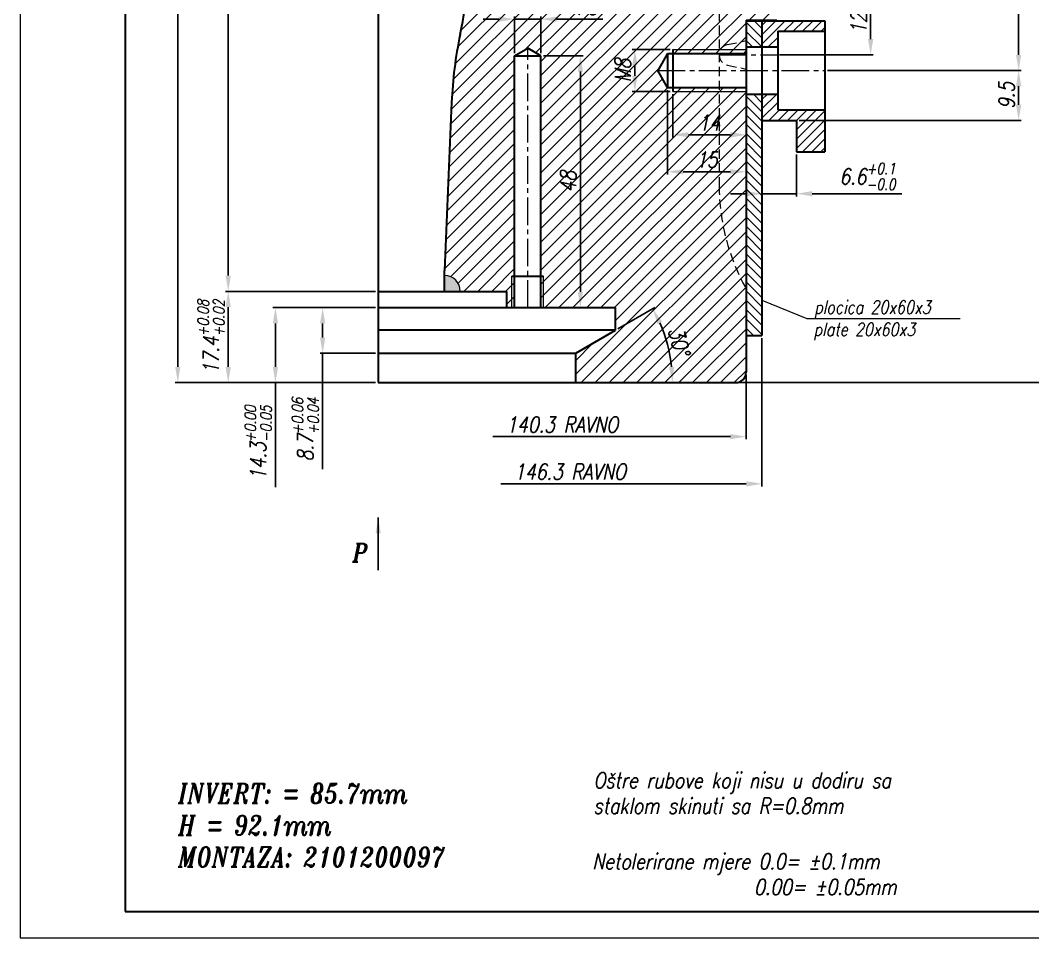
# Model space of a CAD drawing. Extents: x 459 to 1266, y 12 to 613.
# Drawn here: x 459.4 to 652.4, y 12.4 to 187.3 of the extents above; entities that cross this region are included whole.
import ezdxf

# ---------------------------------------------------------------- set-up
doc = ezdxf.new("R2010")
doc.units = 0
doc.header["$LTSCALE"] = 7
doc.header["$MEASUREMENT"] = 0
doc.linetypes.add('CENTER2', pattern=[1.125, 0.75, -0.125, 0.125, -0.125])
doc.linetypes.add('HIDDEN', pattern=[0.375, 0.25, -0.125])
doc.layers.get('0').update_dxf_attribs({"linetype": 'CONTINUOUS', "lineweight": 15})
for name, color, linetype, lineweight in [('1', 1, 'CENTER2', 15), ('2', 2, 'HIDDEN', 15), ('3', 3, 'CONTINUOUS', 30), ('8', 252, 'CONTINUOUS', 15), ('ENGLISH', 252, 'CONTINUOUS', 18)]:
    doc.layers.add(name, color=color, linetype=linetype, lineweight=lineweight)
doc.styles.add('ITALICT', font='ITALICT.shx', dxfattribs={"width": 0.8, "height": 3})
doc.dimstyles.get("Standard").update_dxf_attribs({"dimtxt": 3, "dimasz": 3, "dimexe": 0.5, "dimexo": 0.5, "dimgap": 0.8, "dimtad": 1, "dimdsep": 46, "dimtxsty": 'ITALICT', "dimcen": 0.09, "dimazin": 2, "dimtfac": 1, "dimtmove": 0, "dimatfit": 3, "dimfxl": 1, "dimtolj": 1, "dimtzin": 0, "dimarcsym": 0})

# ---------------------------------------------------------------- blocks, each defined once
blk = doc.blocks.new('*D71')
at = {"color": 0, "lineweight": -2, "transparency": 16777216}
for p, q in [((583.78, 173.22), (583.78, 164.98)), ((586.78, 165.48), (594.78, 165.48)), ((597.78, 164.98), (597.78, 164.98))]:
    blk.add_line(p, q, dxfattribs=at)
at = {"color": 0, "transparency": 16777216}
for points in [[(586.78, 165.98), (586.78, 164.98), (583.78, 165.48)], [(594.78, 164.98), (594.78, 165.98), (597.78, 165.48)]]:
    blk.add_solid(points, dxfattribs=at)
at = {"color": 0, "transparency": 16777216, "insert": (590.78, 167.78), "char_height": 3, "attachment_point": 5, "style": 'ITALICT'}
blk.add_mtext('\\A1;14', dxfattribs=at)
blk = doc.blocks.new('*D72')
at = {"color": 0, "lineweight": -2, "transparency": 16777216}
for p, q in [((582.78, 173.97), (582.78, 157.93)), ((585.78, 158.43), (594.78, 158.43)), ((597.78, 157.93), (597.78, 157.93))]:
    blk.add_line(p, q, dxfattribs=at)
at = {"color": 0, "transparency": 16777216}
for points in [[(585.78, 158.93), (585.78, 157.93), (582.78, 158.43)], [(594.78, 157.93), (594.78, 158.93), (597.78, 158.43)]]:
    blk.add_solid(points, dxfattribs=at)
at = {"color": 0, "transparency": 16777216, "insert": (590.28, 160.73), "char_height": 3, "attachment_point": 5, "style": 'ITALICT'}
blk.add_mtext('\\A1;15', dxfattribs=at)
blk = doc.blocks.new('*D23')
at = {"color": 0, "lineweight": -2, "transparency": 16777216}
for p, q in [((606.08, 313.42), (650.21, 313.42)), ((649.71, 310.42), (649.71, 180.72)), ((613.28, 177.72), (650.21, 177.72))]:
    blk.add_line(p, q, dxfattribs=at)
at = {"color": 0, "transparency": 16777216}
for points in [[(649.21, 310.42), (650.21, 310.42), (649.71, 313.42)], [(649.21, 180.72), (650.21, 180.72), (649.71, 177.72)]]:
    blk.add_solid(points, dxfattribs=at)
at = {"color": 0, "transparency": 16777216, "insert": (647.41, 245.57), "char_height": 3, "attachment_point": 5, "rotation": 90, "style": 'ITALICT'}
blk.add_mtext('\\A1;135.7{}{\\H0.71x;\\C3;%%p0.1}', dxfattribs=at)
blk = doc.blocks.new('*D28')
at = {"color": 0, "lineweight": -2, "transparency": 16777216}
for p, q in [((604.13, 192.72), (622, 192.72)), ((621.5, 189.72), (621.5, 183.72)), ((604.13, 180.72), (622, 180.72))]:
    blk.add_line(p, q, dxfattribs=at)
at = {"color": 0, "transparency": 16777216}
for points in [[(621, 189.72), (622, 189.72), (621.5, 192.72)], [(621, 183.72), (622, 183.72), (621.5, 180.72)]]:
    blk.add_solid(points, dxfattribs=at)
at = {"color": 0, "transparency": 16777216, "insert": (619.2, 186.72), "char_height": 3, "attachment_point": 5, "rotation": 90, "style": 'ITALICT'}
blk.add_mtext('\\A1;12', dxfattribs=at)
blk = doc.blocks.new('*D29')
at = {"color": 0, "lineweight": -2, "transparency": 16777216}
for p, q in [((527.13, 315.82), (498.55, 315.82)), ((499.05, 312.82), (499.05, 138.62)), ((527.13, 135.62), (498.55, 135.62))]:
    blk.add_line(p, q, dxfattribs=at)
at = {"color": 0, "transparency": 16777216}
for points in [[(499.55, 312.82), (498.55, 312.82), (499.05, 315.82)], [(498.55, 138.62), (499.55, 138.62), (499.05, 135.62)]]:
    blk.add_solid(points, dxfattribs=at)
at = {"color": 0, "transparency": 16777216, "insert": (496.75, 226.47), "char_height": 3, "attachment_point": 5, "rotation": 90, "style": 'ITALICT'}
blk.add_mtext('\\A1;180.2{}{\\H0.71x;\\C3;%%p0.05}', dxfattribs=at)
blk = doc.blocks.new('*D30')
at = {"color": 0, "lineweight": -2, "transparency": 16777216}
for p, q in [((527.13, 135.62), (498.55, 135.62)), ((499.05, 132.62), (499.05, 121.22)), ((527.13, 118.22), (498.55, 118.22))]:
    blk.add_line(p, q, dxfattribs=at)
at = {"color": 0, "transparency": 16777216}
for points in [[(498.55, 132.62), (499.55, 132.62), (499.05, 135.62)], [(498.55, 121.22), (499.55, 121.22), (499.05, 118.22)]]:
    blk.add_solid(points, dxfattribs=at)
at = {"color": 0, "transparency": 16777216, "insert": (495.76, 126.92), "char_height": 3, "attachment_point": 5, "rotation": 90, "style": 'ITALICT'}
blk.add_mtext('\\A1;17.4{}{\\H0.71x;\\C3;\\S+0.08^ +0.02;}', dxfattribs=at)
blk = doc.blocks.new('*D76')
at = {"color": 0, "lineweight": -2, "transparency": 16777216}
for p, q in [((583.28, 181.72), (576.06, 181.72)), ((576.56, 178.72), (576.56, 176.72)), ((583.28, 173.72), (576.06, 173.72))]:
    blk.add_line(p, q, dxfattribs=at)
at = {"color": 0, "transparency": 16777216}
for points in [[(577.06, 178.72), (576.06, 178.72), (576.56, 181.72)], [(576.06, 176.72), (577.06, 176.72), (576.56, 173.72)]]:
    blk.add_solid(points, dxfattribs=at)
at = {"color": 0, "transparency": 16777216, "insert": (574.26, 177.72), "char_height": 3, "attachment_point": 5, "rotation": 90, "style": 'ITALICT'}
blk.add_mtext('\\A1;M8', dxfattribs=at)
blk = doc.blocks.new('*D32')
at = {"color": 0, "lineweight": -2, "transparency": 16777216}
for p, q in [((527.13, 132.52), (507.55, 132.52)), ((508.05, 129.52), (508.05, 121.22)), ((527.13, 118.22), (507.55, 118.22)), ((508.05, 118.22), (508.05, 98.26))]:
    blk.add_line(p, q, dxfattribs=at)
at = {"color": 0, "transparency": 16777216}
for points in [[(507.55, 129.52), (508.55, 129.52), (508.05, 132.52)], [(507.55, 121.22), (508.55, 121.22), (508.05, 118.22)]]:
    blk.add_solid(points, dxfattribs=at)
at = {"color": 0, "transparency": 16777216, "insert": (504.76, 106.74), "char_height": 3, "attachment_point": 5, "rotation": 90, "style": 'ITALICT'}
blk.add_mtext('\\A1;14.3{}{\\H0.71x;\\C3;\\S+0.00^ -0.05;}', dxfattribs=at)
blk = doc.blocks.new('*D33')
at = {"color": 0, "lineweight": -2, "transparency": 16777216}
for p, q in [((527.13, 132.52), (516.55, 132.52)), ((517.05, 129.52), (517.05, 126.82)), ((527.13, 123.82), (516.55, 123.82)), ((517.05, 123.82), (517.05, 101.7))]:
    blk.add_line(p, q, dxfattribs=at)
at = {"color": 0, "transparency": 16777216}
for points in [[(516.55, 129.52), (517.55, 129.52), (517.05, 132.52)], [(516.55, 126.82), (517.55, 126.82), (517.05, 123.82)]]:
    blk.add_solid(points, dxfattribs=at)
at = {"color": 0, "transparency": 16777216, "insert": (513.76, 109.27), "char_height": 3, "attachment_point": 5, "rotation": 90, "style": 'ITALICT'}
blk.add_mtext('\\A1;8.7{}{\\H0.71x;\\C3;\\S+0.06^ +0.04;}', dxfattribs=at)
blk = doc.blocks.new('*D38')
at = {"color": 0, "lineweight": -2, "transparency": 16777216}
for p, q in [((527.13, 325.82), (488.94, 325.82)), ((489.44, 322.82), (489.44, 121.22)), ((527.13, 118.22), (488.94, 118.22))]:
    blk.add_line(p, q, dxfattribs=at)
at = {"color": 0, "transparency": 16777216}
for points in [[(489.94, 322.82), (488.94, 322.82), (489.44, 325.82)], [(488.94, 121.22), (489.94, 121.22), (489.44, 118.22)]]:
    blk.add_solid(points, dxfattribs=at)
at = {"color": 0, "transparency": 16777216, "insert": (487.14, 222.52), "char_height": 3, "attachment_point": 5, "rotation": 90, "style": 'ITALICT'}
blk.add_mtext('\\A1;207.6', dxfattribs=at)
blk = doc.blocks.new('*D44')
at = {"color": 0, "lineweight": -2, "transparency": 16777216}
for p, q in [((607.38, 161.72), (607.38, 153.74)), ((597.78, 154.24), (594.78, 154.24)), ((600.78, 154.24), (607.38, 154.24)), ((610.38, 154.24), (627.47, 154.24))]:
    blk.add_line(p, q, dxfattribs=at)
at = {"color": 0, "transparency": 16777216}
for points in [[(597.78, 154.74), (597.78, 153.74), (600.78, 154.24)], [(610.38, 154.74), (610.38, 153.74), (607.38, 154.24)]]:
    blk.add_solid(points, dxfattribs=at)
at = {"color": 0, "transparency": 16777216, "insert": (620.9, 157.53), "char_height": 3, "attachment_point": 5, "style": 'ITALICT'}
blk.add_mtext('\\A1;6.6{}{\\H0.71x;\\C3;\\S+0.1^ -0.0;}', dxfattribs=at)
blk = doc.blocks.new('*D45')
at = {"color": 0, "lineweight": -2, "transparency": 16777216}
for p, q in [((613.28, 177.72), (650.21, 177.72)), ((649.71, 171.22), (649.71, 174.72)), ((607.88, 168.22), (650.21, 168.22))]:
    blk.add_line(p, q, dxfattribs=at)
at = {"color": 0, "transparency": 16777216}
for points in [[(649.21, 174.72), (650.21, 174.72), (649.71, 177.72)], [(649.21, 171.22), (650.21, 171.22), (649.71, 168.22)]]:
    blk.add_solid(points, dxfattribs=at)
at = {"color": 0, "transparency": 16777216, "insert": (647.41, 172.97), "char_height": 3, "attachment_point": 5, "rotation": 90, "style": 'ITALICT'}
blk.add_mtext('\\A1;9.5', dxfattribs=at)
blk = doc.blocks.new('*D46')
at = {"color": 0, "lineweight": -2, "transparency": 16777216}
for p, q in [((597.78, 119.72), (597.78, 107.42)), ((594.78, 107.92), (549.51, 107.92))]:
    blk.add_line(p, q, dxfattribs=at)
at = {"color": 0, "transparency": 16777216}
blk.add_solid([(594.78, 108.42), (594.78, 107.42), (597.78, 107.92)], dxfattribs=at)
at = {"color": 0, "transparency": 16777216, "insert": (562.71, 110.22), "char_height": 3, "attachment_point": 5, "style": 'ITALICT'}
blk.add_mtext('\\A1;140.3 RAVNO', dxfattribs=at)
blk = doc.blocks.new('*D49')
at = {"color": 0, "lineweight": -2, "transparency": 16777216}
for p, q in [((600.78, 126.72), (600.78, 98.42)), ((597.78, 98.92), (551.01, 98.92))]:
    blk.add_line(p, q, dxfattribs=at)
at = {"color": 0, "transparency": 16777216}
blk.add_solid([(597.78, 99.42), (597.78, 98.42), (600.78, 98.92)], dxfattribs=at)
at = {"color": 0, "transparency": 16777216, "insert": (564.21, 101.22), "char_height": 3, "attachment_point": 5, "style": 'ITALICT'}
blk.add_mtext('\\A1;146.3 RAVNO', dxfattribs=at)
blk = doc.blocks.new('*D52')
at = {"color": 0, "lineweight": -2, "transparency": 16777216}
for p, q in [((606.08, 313.42), (658.21, 313.42)), ((657.71, 310.42), (657.71, 121.22)), ((596.28, 118.22), (658.21, 118.22))]:
    blk.add_line(p, q, dxfattribs=at)
at = {"color": 0, "transparency": 16777216}
for points in [[(658.21, 310.42), (657.21, 310.42), (657.71, 313.42)], [(657.21, 121.22), (658.21, 121.22), (657.71, 118.22)]]:
    blk.add_solid(points, dxfattribs=at)
at = {"color": 0, "transparency": 16777216, "insert": (655.41, 215.82), "char_height": 3, "attachment_point": 5, "rotation": 90, "style": 'ITALICT'}
blk.add_mtext('\\A1;195.2{}{\\A0;{\\H1.5x;}{\\A2;\\H0.71x;\\C3;%%p0.05}}', dxfattribs=at)
blk = doc.blocks.new('*D78')
at = {"color": 0, "lineweight": -2, "transparency": 16777216}
for p, q in [((559.13, 180.52), (566.68, 180.52)), ((566.18, 177.52), (566.18, 135.52)), ((566.68, 132.52), (566.68, 132.52))]:
    blk.add_line(p, q, dxfattribs=at)
at = {"color": 0, "transparency": 16777216}
for points in [[(566.68, 177.52), (565.68, 177.52), (566.18, 180.52)], [(565.68, 135.52), (566.68, 135.52), (566.18, 132.52)]]:
    blk.add_solid(points, dxfattribs=at)
at = {"color": 0, "transparency": 16777216, "insert": (563.88, 156.52), "char_height": 3, "attachment_point": 5, "rotation": 90, "style": 'ITALICT'}
blk.add_mtext('\\A1;48', dxfattribs=at)
blk = doc.blocks.new('*D79')
at = {"color": 0, "lineweight": -2, "transparency": 16777216}
for p, q in [((550.63, 187.53), (547.63, 187.53)), ((553.63, 181.02), (553.63, 188.03)), ((553.63, 187.53), (558.63, 187.53)), ((558.63, 181.02), (558.63, 188.03)), ((561.63, 187.53), (570.46, 187.53))]:
    blk.add_line(p, q, dxfattribs=at)
at = {"color": 0, "transparency": 16777216}
for points in [[(550.63, 187.03), (550.63, 188.03), (553.63, 187.53)], [(561.63, 188.03), (561.63, 187.03), (558.63, 187.53)]]:
    blk.add_solid(points, dxfattribs=at)
at = {"color": 0, "transparency": 16777216, "insert": (567.55, 189.83), "char_height": 3, "attachment_point": 5, "style": 'ITALICT'}
blk.add_mtext('\\A1;%%c5', dxfattribs=at)
blk = doc.blocks.new('*D80')
at = {"color": 0, "lineweight": -2, "transparency": 16777216}
blk.add_line((573.32, 128.46), (580.39, 132.54), dxfattribs=at)
blk.add_arc((555.58, 118.22), 28.14, 6.1107, 23.8893, dxfattribs=at)
at = {"color": 0, "transparency": 16777216}
for points in [[(581.76, 129.84), (580.87, 129.39), (579.96, 132.29)], [(583.07, 121.19), (584.07, 121.24), (583.73, 118.22)]]:
    blk.add_solid(points, dxfattribs=at)
at = {"color": 0, "transparency": 16777216, "insert": (584.99, 126.1), "char_height": 3, "attachment_point": 5, "rotation": 285, "style": 'ITALICT'}
blk.add_mtext('\\A1;30%%d', dxfattribs=at)

msp = doc.modelspace()

# ---------------------------------------------------------------- hatches: boundary and pattern name
h = msp.add_hatch(color=256)
h.dxf.hatch_style = 1
h.paths.add_polyline_path([(540.284, 138.621), (540.284, 135.621), (543.284, 135.621, 0.41421356)])
at = {"layer": '8'}
h = msp.add_hatch(dxfattribs=at)
h.set_pattern_fill('ANSI31', color=256, scale=15)
h.paths.add_polyline_path([(582.634, 303.821), (577.634, 300.9343), (572.634, 303.821), (572.634, 305.821), (571.634, 305.821), (571.634, 325.821), (571.0075, 325.821, -0.41421356), (568.0075, 322.821), (564.2755, 322.821), (560.234, 315.821), (560.234, 313.821), (555.234, 313.821), (555.234, 315.821), (552.134, 315.821), (551.434, 315.821, -0.34477684), (549.1551, 312.909, -0.04695944), (549.634, 307.821, -0.03709176), (549.0852, 300.4332, 0.03709176), (547.034, 272.821, -0.02423515), (546.3301, 258.3055, 0.02267959), (545.634, 244.821), (545.384, 204.621, -0.0499672), (543.2531, 184.6066, 0.04096265), (541.634, 171.621), (540.284, 139.621), (540.284, 138.621, -0.41421356), (543.284, 135.621), (552.134, 135.621), (552.134, 132.521), (553.134, 132.521), (553.134, 138.521), (553.634, 138.521), (553.634, 180.521), (556.134, 181.9644), (558.634, 180.521), (558.634, 138.521), (559.134, 138.521), (559.134, 132.521), (572.884, 132.521), (572.884, 128.2089), (565.284, 123.821), (565.284, 118.221), (595.784, 118.221, 0.41421356), (597.784, 120.221), (597.784, 127.221), (597.784, 136.1374, -0.1289713), (592.634, 155.771), (592.634, 173.721), (583.784, 173.721), (583.784, 174.471), (582.784, 174.471), (580.9077, 177.721), (582.784, 180.971), (583.784, 180.971), (583.784, 181.721), (592.634, 181.721), (592.634, 192.721), (592.634, 204.721), (592.634, 216.721), (592.634, 228.721), (592.634, 240.721), (592.634, 267.671), (592.584, 308.721), (592.584, 313.421), (592.584, 325.821), (583.634, 325.821), (583.634, 305.821), (582.634, 305.821)])
h.paths.add_polyline_path([(571.634, 325.821), (571.634, 305.821), (572.634, 305.821), (572.634, 325.821)])
h.paths.add_polyline_path([(582.634, 325.821), (582.634, 305.821), (583.634, 305.821), (583.634, 325.821)])
h.paths.add_polyline_path([(594.2182, 242.6773), (603.634, 244.6787), (603.634, 256.671), (592.634, 267.671), (592.634, 240.721, -0.35411857)])
h.paths.add_polyline_path([(592.634, 228.721, -0.35411857), (594.2182, 230.6773), (603.634, 232.6787), (603.634, 236.7633), (594.2182, 238.7647, -0.35411857), (592.634, 240.721)])
h.paths.add_polyline_path([(592.634, 216.721, -0.35411857), (594.2182, 218.6773), (603.634, 220.6787), (603.634, 224.7633), (594.2182, 226.7647, -0.35411857), (592.634, 228.721)])
h.paths.add_polyline_path([(594.2182, 206.6773), (603.634, 208.6787), (603.634, 212.7633), (594.2182, 214.7647, -0.35411857), (592.634, 216.721), (592.634, 204.721, -0.35411857)])
h.paths.add_polyline_path([(594.2182, 194.6773), (603.634, 196.6787), (603.634, 200.7633), (594.2182, 202.7647, -0.35411857), (592.634, 204.721), (592.634, 192.721, -0.35411857)])
h.paths.add_polyline_path([(597.784, 187.321), (603.634, 187.321), (603.634, 188.7633), (594.2182, 190.7647, -0.35411857), (592.634, 192.721), (592.634, 181.721), (592.902, 181.721, -0.21255656), (594.2182, 182.6773), (597.784, 183.4353), (597.784, 187.221)])
h.paths.add_polyline_path([(592.634, 180.971), (592.634, 181.721), (583.784, 181.721), (583.784, 180.971)])
h.paths.add_polyline_path([(597.784, 181.721), (597.784, 182.221), (597.784, 183.4353), (594.2182, 182.6773, 0.21255656), (592.902, 181.721)])
h.paths.add_polyline_path([(597.784, 180.971), (597.784, 181.721), (592.902, 181.721, 0.09989808), (592.6497, 180.971)])
h.paths.add_polyline_path([(592.902, 181.721), (592.634, 181.721), (592.634, 180.971), (592.6497, 180.971, -0.09989808)])
h.paths.add_polyline_path([(592.634, 174.471), (583.784, 174.471), (583.784, 173.721), (592.634, 173.721)])
h.paths.add_polyline_path([(592.634, 173.721), (597.784, 173.721), (597.784, 174.471), (592.634, 174.471)])
h.paths.add_polyline_path([(597.784, 173.721), (592.634, 173.721), (592.634, 155.771, 0.1289713), (597.784, 136.1374), (597.784, 173.221)])
h.paths.add_polyline_path([(558.634, 138.521), (558.634, 132.521), (559.134, 132.521), (559.134, 138.521)])
h.paths.add_polyline_path([(553.134, 138.521), (553.134, 132.521), (553.634, 132.521), (553.634, 138.521)])
h.paths.add_polyline_path([(592.634, 192.721, 0.35411857), (594.2182, 190.7647), (603.634, 188.7633), (603.634, 192.721)])
h.paths.add_polyline_path([(603.634, 192.721), (603.634, 196.6787), (594.2182, 194.6773, 0.35411857), (592.634, 192.721)])
h.paths.add_polyline_path([(546.4983, 228.0157), (556.9126, 228.0157), (556.9126, 222.0157), (546.4983, 222.0157)], flags=24)
h.paths.add_polyline_path([(571.2571, 174.3425), (571.2571, 181.0996), (577.2571, 181.0996), (577.2571, 174.3425)], flags=24)
h.paths.add_polyline_path([(580.008, 212.2386), (585.0189, 216.0572), (588.6556, 211.285), (583.6448, 207.4664)], flags=24)
h.paths.add_polyline_path([(580.2012, 271.9139), (580.2012, 277.5282), (586.2012, 277.5282), (586.2012, 271.9139)], flags=24)
h.paths.add_polyline_path([(587.6483, 163.7281), (592.9198, 163.7281), (592.9198, 157.7281), (587.6483, 157.7281)], flags=24)
h.paths.add_polyline_path([(588.2055, 170.7805), (593.3626, 170.7805), (593.3626, 164.7805), (588.2055, 164.7805)], flags=24)
h.paths.add_polyline_path([(560.8777, 153.6567), (560.8777, 159.3853), (566.8777, 159.3853), (566.8777, 153.6567)], flags=24)
h.paths.add_polyline_path([(564.684, 192.8321), (570.4126, 192.8321), (570.4126, 186.8321), (564.684, 186.8321)], flags=24)
h.paths.add_polyline_path([(586.9537, 130.3608), (588.8209, 123.3923), (583.0253, 121.8394), (581.1581, 128.8078)], flags=24)
h.paths.add_polyline_path([(595.7269, 202.4626), (600.5412, 202.4626), (600.5412, 196.4626), (595.7269, 196.4626)], flags=24)
h = msp.add_hatch(dxfattribs=at)
h.set_pattern_fill('ANSI31', color=256, scale=10, angle=90, style=0)
h.set_pattern_definition([(135, (400.5288, -36.5076), (-0.8838835, -0.8838835), [])])
h.paths.add_polyline_path([(600.784, 140.721), (597.784, 140.721), (597.784, 127.221), (600.784, 127.221)])
h.paths.add_polyline_path([(600.784, 152.721), (597.784, 152.721), (597.784, 140.721), (600.784, 140.721)])
h.paths.add_polyline_path([(600.784, 173.221), (597.784, 173.221), (597.784, 152.721), (600.784, 152.721)])
h.paths.add_polyline_path([(600.784, 187.221), (597.784, 187.221), (597.784, 182.221), (600.784, 182.221)])
h = msp.add_hatch(dxfattribs=at)
h.set_pattern_fill('ANSI31', color=256, scale=10, style=0)
h.set_pattern_definition([(45, (400.5288, -35.1437), (-0.8838835, 0.8838835), [])])
h.paths.add_polyline_path([(603.784, 185.221), (612.784, 185.221), (612.784, 187.221), (600.784, 187.221), (600.784, 182.221), (603.784, 182.221)])
h.paths.add_polyline_path([(603.784, 170.221), (603.784, 173.221), (600.784, 173.221), (600.784, 168.221), (607.384, 168.221), (607.384, 162.221), (612.784, 162.221), (612.784, 170.221)])

# ---------------------------------------------------------------- linework, layer by layer
for p, q in [((459.4079, 612.9628), (459.4079, 12.3608)), ((583.784, 181.721), (597.784, 181.721)), ((583.784, 173.721), (597.784, 173.721)), ((553.134, 132.521), (553.134, 138.521)), ((559.134, 132.521), (559.134, 138.521)), ((600.784, 133.9188), (609.3226, 130.4677)), ((609.3226, 130.4677), (638.5549, 130.4677)), ((459.4079, 12.3608), (879.4079, 12.3608))]:
    msp.add_line(p, q)
msp.add_arc((540.284, 135.621), 3, 0, 90)
at = {"layer": '1'}
for p, q in [((556.134, 132.521), (556.134, 181.9644)), ((592.634, 180.721), (603.634, 180.721)), ((580.9077, 177.721), (612.784, 177.721))]:
    msp.add_line(p, q, dxfattribs=at)
at = {"layer": '2'}
for p, q in [((592.634, 267.671), (592.634, 155.771)), ((594.2182, 182.6773), (597.784, 183.4353)), ((594.2182, 178.7647), (597.784, 178.0068))]:
    msp.add_line(p, q, dxfattribs=at)
for centre, radius, start, end in [((594.634, 180.721), 2, 102, 258), ((632.634, 155.771), 40, 180, 209.395776)]:
    msp.add_arc(centre, radius, start, end, dxfattribs=at)
at = {"layer": '3'}
for p, q in [((479.4079, 607.9628), (479.4079, 17.3608)), ((527.634, 325.821), (527.634, 118.221)), ((597.784, 187.321), (603.634, 187.321)), ((597.784, 187.321), (597.784, 120.221)), ((597.784, 187.221), (612.784, 187.221)), ((600.784, 187.221), (600.784, 127.221)), ((612.784, 187.221), (612.784, 162.221)), ((603.784, 185.221), (612.784, 185.221)), ((603.784, 185.221), (603.784, 170.221)), ((553.634, 180.521), (556.134, 181.9644)), ((558.634, 180.521), (556.134, 181.9644)), ((583.784, 181.721), (583.784, 173.721)), ((597.784, 182.221), (603.784, 182.221)), ((553.634, 132.521), (553.634, 180.521)), ((553.634, 180.521), (558.634, 180.521)), ((558.634, 132.521), (558.634, 180.521)), ((582.784, 180.971), (580.9077, 177.721)), ((582.784, 180.971), (582.784, 174.471)), ((582.784, 180.971), (597.784, 180.971)), ((582.784, 174.471), (580.9077, 177.721)), ((582.784, 174.471), (597.784, 174.471)), ((597.784, 173.221), (603.784, 173.221)), ((541.634, 171.621), (540.284, 139.621)), ((603.784, 170.221), (612.784, 170.221)), ((600.784, 168.221), (607.384, 168.221)), ((607.384, 168.221), (607.384, 162.221)), ((607.384, 162.221), (612.784, 162.221)), ((540.284, 135.621), (540.284, 139.621)), ((553.134, 138.521), (559.134, 138.521)), ((527.634, 135.621), (552.134, 135.621)), ((552.134, 132.521), (552.134, 135.621)), ((527.634, 132.521), (572.884, 132.521)), ((572.884, 128.2089), (572.884, 132.521)), ((572.884, 128.2089), (527.634, 128.2089)), ((565.284, 123.821), (572.884, 128.2089)), ((597.784, 127.221), (600.784, 127.221)), ((527.634, 123.821), (565.284, 123.821)), ((565.284, 118.221), (565.284, 123.821)), ((527.634, 118.221), (595.784, 118.221)), ((479.4079, 17.3608), (874.4079, 17.3608))]:
    msp.add_line(p, q, dxfattribs=at)
for centre, radius, start, end in [((444.4306, 205.2489), 100.9554, 348.201565, 359.643688), ((621.5629, 168.249), 80, 168.201565, 177.584267), ((595.784, 120.221), 2, 270, 0)]:
    msp.add_arc(centre, radius, start, end, dxfattribs=at)

# ---------------------------------------------------------------- texts
at = {"style": 'ITALICT', "width": 0.8}
for s, height, p in [('plocica 20x60x3', 2.5, (610.7459, 131.3535)), ('P', 3.5, (522.764, 84.0452)), ('Oštre rubove koji nisu u dodiru sa', 3, (568.683, 40.8779)), ('INVERT: = 85.7mm', 3.75, (489.4815, 38.0188)), ('staklom skinuti sa R=0.8mm', 3, (568.683, 36.0208)), ('H = 92.1mm', 3.75, (489.4815, 31.9474)), ('MONTAZA: 2101200097', 3.75, (489.4815, 25.8759)), ('Netolerirane mjere 0.0= %%P0.1mm', 3, (568.4822, 25.418)), ('                0.00= %%P0.05mm', 3, (570.677, 20.5609))]:
    msp.add_text(s, height=height, dxfattribs=at).set_placement(p)
at = {"layer": 'ENGLISH', "style": 'ITALICT', "width": 0.8}
msp.add_text('plate 20x60x3', height=2.5, dxfattribs=at).set_placement((610.6323, 127.133))

# ---------------------------------------------------------------- dimensions: what is measured, and where the dimension line sits
dim = msp.add_linear_dim(base=(489.4387, 118.221), p1=(527.634, 325.821), p2=(527.634, 118.221), angle=90, dimstyle='Standard')
dim.commit()
dim.dimension.update_dxf_attribs({"geometry": '*D38', "text_midpoint": (489.4387, 222.521), "dimtype": 160})
for base, p1, p2, text, override, picture, middle in [((499.0466, 135.621), (527.634, 315.821), (527.634, 135.621), '<>{}{\\H0.71x;\\C3;%%p0.05}', {"dimtp": 0.05, "dimtm": 0.05, "dimtdec": 2, "dimtzin": 0}, '*D29', (499.0466, 226.471)), ((657.7137, 118.221), (605.584, 313.421), (595.784, 118.221), '<>{}{\\A0;{\\H1.5x;}{\\A2;\\H0.71x;\\C3;%%p0.05}}', {"dimtp": 0.05, "dimtm": 0.05}, '*D52', (657.7137, 215.821)), ((649.7137, 177.721), (605.584, 313.421), (612.784, 177.721), '<>{}{\\H0.71x;\\C3;%%p0.1}', {"dimtol": 0, "dimlim": 0, "dimtp": 0, "dimtm": 0, "dimtfac": 1, "dimtdec": 2, "dimtmove": 0, "dimtolj": 1, "dimtzin": 0}, '*D23', (649.7137, 245.571)), ((508.0466, 132.521), (527.634, 118.221), (527.634, 132.521), '<>{}{\\H0.71x;\\C3;\\S+0.00^ -0.05;}', {"dimtp": 0, "dimtm": 0.05, "dimtdec": 2, "dimtmove": 0, "dimtzin": 0}, '*D32', (508.0466, 106.7382)), ((517.0466, 132.521), (527.634, 123.821), (527.634, 132.521), '<>{}{\\H0.71x;\\C3;\\S+0.06^ +0.04;}', {"dimtp": 0.06, "dimtm": -0.04, "dimtdec": 2, "dimtmove": 0, "dimtzin": 0}, '*D33', (517.0466, 109.2665))]:
    dim = msp.add_linear_dim(base=base, p1=p1, p2=p2, angle=90, text=text, dimstyle='Standard', override=override)
    dim.commit()
    dim.dimension.update_dxf_attribs({"geometry": picture, "text_midpoint": middle, "dimtype": 160})
for base, p1, p2, angle, override, picture, middle in [((558.634, 187.5321), (553.634, 180.521), (558.634, 180.521), 180, {"dimpost": '%%c<>'}, '*D79', (567.5483, 189.8321)), ((621.4964, 180.721), (603.634, 192.721), (603.634, 180.721), 90, {"dimtmove": 1}, '*D28', (619.1964, 186.721))]:
    dim = msp.add_linear_dim(base=base, p1=p1, p2=p2, angle=angle, dimstyle='Standard', override=override)
    dim.commit()
    dim.dimension.update_dxf_attribs({"geometry": picture, "text_midpoint": middle})
dim = msp.add_linear_dim(base=(576.5571, 173.721), p1=(583.784, 181.721), p2=(583.784, 173.721), angle=90, text='M<>', dimstyle='Standard')
dim.commit()
dim.dimension.update_dxf_attribs({"geometry": '*D76', "text_midpoint": (576.5571, 177.721), "dimtype": 160})
for base, p1, p2, picture, middle in [((566.1777, 132.521), (558.634, 180.521), (566.1777, 132.521), '*D78', (563.8777, 156.521)), ((649.7137, 177.721), (607.384, 168.221), (612.784, 177.721), '*D45', (647.4137, 172.971))]:
    dim = msp.add_linear_dim(base=base, p1=p1, p2=p2, angle=90, dimstyle='Standard')
    dim.commit()
    dim.dimension.update_dxf_attribs({"geometry": picture, "text_midpoint": middle})
for base, p1, p2, picture, middle in [((597.784, 158.4281), (582.784, 174.471), (597.784, 158.4281), '*D72', (590.284, 160.7281)), ((597.784, 165.4805), (583.784, 173.721), (597.784, 165.4805), '*D71', (590.784, 167.7805))]:
    dim = msp.add_linear_dim(base=base, p1=p1, p2=p2, dimstyle='Standard')
    dim.commit()
    dim.dimension.update_dxf_attribs({"geometry": picture, "text_midpoint": middle})
for base, p1, p2, text, override, picture, middle in [((607.384, 154.2444), (600.784, 154.2444), (607.384, 162.221), '<>{}{\\H0.71x;\\C3;\\S+0.1^ -0.0;}', {"dimtp": 0.1, "dimtm": 0, "dimtdec": 1, "dimtzin": 0}, '*D44', (620.8955, 154.2444)), ((527.634, 98.9151), (600.784, 127.221), (527.634, 118.221), '<> RAVNO', {"dimlfac": 2, "dimse2": 1, "dimsd2": 1, "dimtmove": 0}, '*D49', (564.209, 98.9151))]:
    dim = msp.add_linear_dim(base=base, p1=p1, p2=p2, text=text, dimstyle='Standard', override=override)
    dim.commit()
    dim.dimension.update_dxf_attribs({"geometry": picture, "text_midpoint": middle, "dimtype": 160})
dim = msp.add_linear_dim(base=(499.0466, 118.221), p1=(527.634, 135.621), p2=(527.634, 118.221), angle=90, text='<>{}{\\H0.71x;\\C3;\\S+0.08^ +0.02;}', dimstyle='Standard', override={"dimtp": 0.08, "dimtm": -0.02, "dimtdec": 2, "dimtmove": 0, "dimtzin": 0})
dim.commit()
dim.dimension.update_dxf_attribs({"geometry": '*D30', "text_midpoint": (495.7616, 126.921)})
dim = msp.add_angular_dim_2l(base=(583.2993, 123.1079), line1=((527.634, 118.221), (595.784, 118.221)), line2=((565.284, 123.821), (572.884, 128.2089)), dimstyle='Standard')
dim.commit()
dim.dimension.update_dxf_attribs({"geometry": '*D80', "text_midpoint": (584.9895, 126.1001)})
dim = msp.add_linear_dim(base=(527.634, 107.9151), p1=(597.784, 120.221), p2=(527.634, 118.221), text='<> RAVNO', dimstyle='Standard', override={"dimlfac": 2, "dimse2": 1, "dimsd2": 1, "dimtmove": 0})
dim.commit()
dim.dimension.update_dxf_attribs({"geometry": '*D46', "text_midpoint": (562.709, 110.2151)})

# ---------------------------------------------------------------- leaders
msp.add_leader([(527.634, 92.4766), (527.634, 82.4766)], dimstyle='Standard', override={"dimgap": 0.7, "dimtad": 0})

doc.saveas('drawing.dxf')
